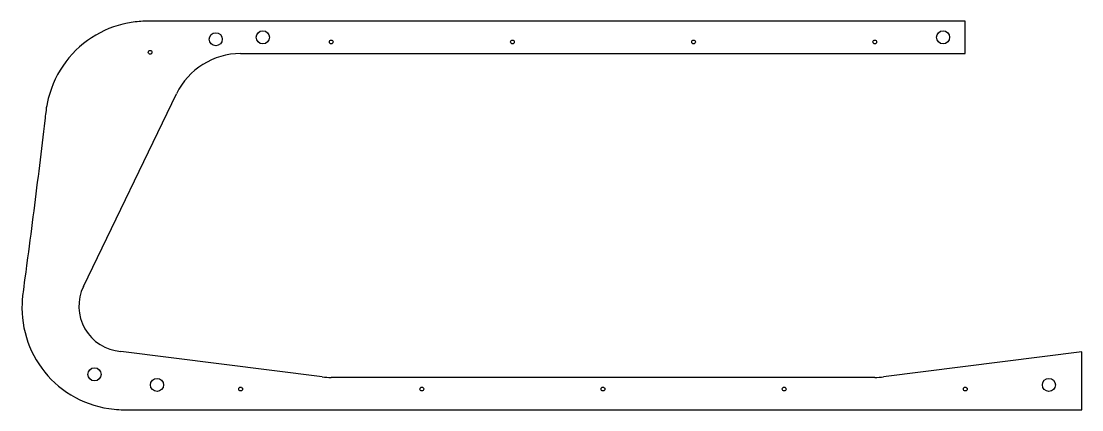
# Model space of a CAD drawing. Header units: millimetres. Extents: x -450 to 370, y -150 to 150.
import ezdxf

# ---------------------------------------------------------------- set-up
doc = ezdxf.new("R2010")
doc.units = ezdxf.units.MM
doc.layers.get('0').update_dxf_attribs({"linetype": 'CONTINUOUS'})

msp = doc.modelspace()

# ---------------------------------------------------------------- linework, layer by layer
for p, q in [((280, 150), (-352.31, 150)), ((280, 125), (280, 150)), ((-280, 125), (280, 125)), ((-401.5, -54.75), (-329.5, 93.97)), ((-216.89, -124.57), (-372.61, -104.9)), ((370, -105.23), (216.89, -124.57)), ((370, -150), (370, -105.23)), ((210, -125), (-210, -125)), ((-370, -150), (370, -150))]:
    msp.add_line(p, q)
for centre, radius in [((-299.27, 136.1), 5.06), ((-262.84, 137.59), 5.06), ((262.84, 137.59), 5.06), ((-210, 134), 1.45), ((-70, 134), 1.45), ((70, 134), 1.45), ((210, 134), 1.45), ((-350, 126.02), 1.45), ((-392.96, -122.65), 5.06), ((-344.63, -130.83), 5.06), ((344.63, -130.83), 5.06), ((-280, -134), 1.45), ((-140, -134), 1.45), ((0, -134), 1.45), ((140, -134), 1.45), ((280, -134), 1.45)]:
    msp.add_circle(centre, radius)
for centre, radius, start, end in [((-280, 70), 55, 90, 154.16659), ((-370, -70), 35, 154.16659, 265.7263), ((-210, -70), 55, 262.8028, 270), ((210, -70), 55, 270, 277.1972)]:
    msp.add_arc(centre, radius, start, end)
for points, knots in [([(-352.31, 150), (-354.01, 150), (-354.6, 149.97), (-359.45, 149.77), (-363.45, 149.32), (-377.15, 146.63), (-386.63, 142.91), (-403.84, 131.66), (-411.44, 124.33), (-423.21, 106.9), (-427.39, 97.12), (-430.06, 83.9), (-430.31, 82.37), (-430.63, 79.5)], [-642.035465, -642.035465, -642.035465, -642.035465, -640.424983, -640.424983, -633.691107, -633.691107, -617.726347, -617.726347, -602.088364, -602.088364, -587.180482, -587.180482, -583.599854, -583.599854, -583.599854, -583.599854]), ([(-430.63, 79.5), (-430.81, 77.94), (-431.03, 75.99), (-432.64, 62.1), (-434.04, 50.42), (-438.32, 15.77), (-441.45, -8.44), (-446.93, -50.03), (-447.86, -56.96), (-448.33, -60.5)], [-583.599854, -583.599854, -583.599854, -583.599854, -581.658725, -581.658725, -573.707706, -573.707706, -558.302328, -558.302328, -547.239765, -547.239765, -547.239765, -547.239765]), ([(-448.33, -60.5), (-448.56, -62.29), (-448.64, -63.21), (-449.57, -74), (-448.62, -84.18), (-442.7, -103.63), (-437.97, -112.76), (-425.03, -128.68), (-417.08, -135.41), (-398.73, -145.34), (-388.6, -148.55), (-375.12, -149.88), (-373.62, -150), (-370, -150)], [-547.239765, -547.239765, -547.239765, -547.239765, -541.646957, -541.646957, -484.726874, -484.726874, -430.666037, -430.666037, -378.88985, -378.88985, -328.958059, -328.958059, -316.470101, -316.470101, -316.470101, -316.470101])]:
    msp.add_open_spline(points, degree=3, knots=knots)

doc.saveas('drawing.dxf')
